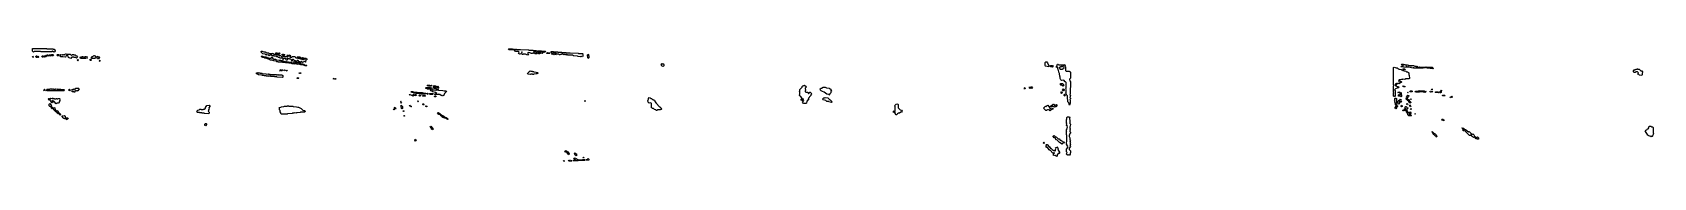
# Model space of a CAD drawing. Header units: millimetres. Extents: x 0 to 8214, y 0 to 575.
import ezdxf

# ---------------------------------------------------------------- set-up
doc = ezdxf.new("R2010")
doc.units = ezdxf.units.MM
doc.layers.add('Y', color=7, linetype='Continuous')

msp = doc.modelspace()

# ---------------------------------------------------------------- linework, layer by layer
at = {"layer": 'Y'}
for points in [[(0, 560.8), (0.6, 574.6), (71.7, 574.6), (72.8, 573.1), (103.3, 573.1), (104.4, 571.7), (110, 571.7), (115.2, 565.2), (114.1, 563.7), (116.3, 560.9), (113.4, 557.2), (111.2, 557.2), (110, 555.7), (108.8, 557.2), (105.4, 557.2), (101, 562.9), (96.5, 557.2), (76.1, 557.2), (75.1, 558.6), (74, 557.2), (43.5, 557.2), (41.2, 560.1), (23.3, 560.1), (22.1, 558.6), (15.3, 558.6), (13.1, 560), (12, 558.6), (8.6, 558.6), (6.3, 555.7), (0, 560.8)], [(5.9, 532.3), (2.9, 528.6), (0, 532.3), (2.9, 536), (5.9, 532.3)], [(31.8, 532.3), (28.9, 528.6), (26.6, 528.6), (24.4, 531.4), (22.1, 528.6), (19.2, 529.4), (16.9, 533.7), (19.8, 537.4), (22.1, 537.4), (24.4, 534.6), (28.9, 536), (31.8, 532.3)], [(52.6, 530.1), (49.6, 530.8), (47.3, 533.7), (50.2, 537.4), (52.6, 537.4), (55.5, 533.7), (52.6, 530.1)], [(70.1, 536.6), (69, 535.2), (70.1, 533.7), (67.2, 530), (64.9, 532.9), (61.5, 530), (58.6, 533.7), (61.5, 537.4), (63.8, 536), (67.2, 540.3), (70.1, 536.6)], [(78.5, 543.1), (81.4, 539.5), (78.5, 535.8), (74.4, 536.5), (72.1, 539.5), (75, 543.1), (78.5, 543.1)], [(85.1, 543.1), (93.1, 543.1), (95.3, 541.7), (97.5, 544.6), (104.4, 544.6), (107.3, 540.9), (104.4, 537.2), (97.6, 537.2), (95.4, 538.6), (93.1, 535.8), (84.6, 536.5), (82.3, 539.5), (85.1, 543.1)], [(123.9, 540.9), (126.8, 544.6), (129.2, 544.6), (130.3, 543.2), (132.5, 544.6), (135.5, 540.9), (132.5, 537.2), (130.3, 538.6), (129.2, 537.2), (126.3, 537.9), (123.9, 540.9)], [(170.4, 533.7), (167.5, 530.1), (153.9, 531.5), (151.6, 534.3), (149.4, 532.9), (143.7, 532.9), (140.8, 536.6), (142, 538), (139.7, 540.9), (142.6, 544.6), (152.8, 543.1), (153.9, 544.6), (156.2, 544.6), (158.4, 541.8), (159.5, 543.2), (161.8, 541.7), (167.4, 547.4), (169.7, 546), (170.8, 547.5), (172, 546), (174.3, 546), (176.5, 543.2), (178.7, 546), (181, 546), (182.1, 544.6), (183.2, 546), (191.2, 546), (197.9, 538.9), (202.3, 544.6), (204.7, 544.6), (205.8, 543.2), (208, 544.6), (209.2, 543.1), (217.1, 541.7), (219.3, 538.8), (223.8, 537.4), (227.8, 530.9), (223.8, 525.8), (218.1, 528.6), (214.7, 528.6), (213.6, 530), (212.6, 528.6), (210.2, 528.6), (209.1, 530.1), (200.2, 530.1), (194.5, 524.3), (183.2, 528.7), (180.3, 532.3), (181.4, 535.2), (176.5, 541.4), (174.3, 538.6), (172, 538.6), (169.3, 535.2), (170.4, 533.7)], [(230.6, 511.4), (226.5, 515.2), (230.6, 518.9), (233.5, 515.2), (230.6, 511.4)], [(267.7, 533.1), (271.2, 533.1), (272.3, 531.7), (274.5, 533.2), (277.4, 529.5), (274.5, 524.3), (272.2, 527.1), (268.9, 522.9), (265.4, 522.9), (264.3, 524.3), (262.1, 522.9), (259.8, 522.9), (258.7, 524.3), (257.6, 522.9), (244, 524.4), (241.1, 528), (244, 531.7), (251.9, 531.7), (253, 533.1), (255.4, 533.1), (257.6, 530.3), (258.7, 531.7), (266.6, 531.7), (267.7, 533.1)], [(298.8, 516.6), (295.9, 512.9), (293, 513.6), (290.7, 516.6), (293.6, 520.3), (295.9, 520.3), (298.8, 516.6)], [(318, 532.3), (319.1, 529.4), (318, 528), (319.1, 526.6), (316.2, 522.9), (302.6, 524.4), (298.6, 529.5), (301.5, 533.1), (306, 533.1), (310.5, 538.9), (316.1, 537.4), (317.3, 538.9), (320.2, 535.2), (318, 532.3)], [(330.2, 522.2), (325.6, 528), (326.8, 530.9), (325.6, 532.3), (328.6, 536), (333.1, 530.3), (337.6, 534.6), (340.5, 530.9), (334.2, 521.5), (330.2, 522.2)], [(341, 508.6), (338, 512.3), (341, 516), (343.9, 512.3), (341, 508.6)], [(1355.3, 507.2), (1351.1, 507.2), (1345.6, 512.9), (1341.5, 512.9), (1335.9, 508.6), (1333.1, 511.5), (1330.3, 511.5), (1323.3, 518.6), (1317.8, 518.6), (1315, 515.7), (1309.4, 520.1), (1303.8, 520.1), (1302.5, 521.5), (1295.5, 521.5), (1294.1, 522.9), (1291.4, 522.9), (1289.4, 520.9), (1292.2, 518), (1290, 515.8), (1285.8, 515.8), (1283.6, 518), (1286.3, 520.9), (1280.2, 524.4), (1274.7, 524.4), (1271.9, 525.8), (1270.5, 524.3), (1266.3, 527.2), (1263.6, 525.8), (1253.8, 525.8), (1251, 528.6), (1246.8, 528.6), (1241.3, 532.9), (1238.5, 532.9), (1237.1, 534.4), (1224.6, 535.8), (1223.2, 537.2), (1216.2, 537.2), (1207.9, 541.5), (1203.8, 541.5), (1198.2, 537.2), (1195.9, 539.5), (1197.3, 540.9), (1195.4, 542.9), (1188.4, 541.5), (1187, 542.9), (1182.8, 542.9), (1180, 545.8), (1167.5, 547.2), (1158.4, 555.1), (1158.4, 559.5), (1160.6, 561.7), (1164.8, 561.7), (1173.2, 557.4), (1178.7, 557.4), (1187.1, 553.1), (1196.8, 551.7), (1201, 548.8), (1206.6, 548.8), (1210.7, 544.6), (1212.6, 546.6), (1211.2, 548), (1213.5, 550.3), (1214.9, 548.8), (1220.5, 548.8), (1226, 544.6), (1233, 544.6), (1235.8, 541.7), (1248.3, 540.3), (1249.7, 538.8), (1253.8, 538.8), (1255.2, 540.3), (1262.2, 534.6), (1264.9, 534.6), (1269.1, 537.4), (1270.5, 536), (1276.1, 536), (1277.5, 534.6), (1290, 534.6), (1292.7, 533.1), (1294.2, 534.6), (1295.5, 533.2), (1297.5, 535.2), (1295.5, 537.2), (1294.2, 535.7), (1290.5, 539.5), (1292.7, 541.7), (1296.9, 538.9), (1299.7, 541.7), (1302.5, 538.9), (1305.3, 540.3), (1308.9, 536.6), (1303.3, 532.3), (1305.3, 530.3), (1313.6, 530.3), (1317.8, 534.6), (1324.7, 533.1), (1327.5, 534.6), (1334, 530.9), (1332.5, 529.5), (1334.5, 527.4), (1341.4, 526), (1343.4, 528), (1342, 529.5), (1345.6, 533.2), (1348.4, 530.3), (1349.7, 531.7), (1354, 531.7), (1359, 528), (1356.7, 525.7), (1355.3, 527.2), (1352.6, 527.2), (1351.2, 525.8), (1347, 528.6), (1345.1, 526.6), (1347, 524.6), (1349.8, 526), (1352.6, 523.1), (1355.3, 523.1), (1356.7, 524.6), (1362.3, 518.9), (1365.1, 521.7), (1366.5, 520.3), (1369.3, 520.3), (1372, 517.5), (1373.4, 518.8), (1376.2, 518.8), (1378.2, 520.9), (1375.4, 523.7), (1377.6, 526), (1380.4, 524.6), (1386, 524.6), (1388.7, 521.7), (1390.1, 523.2), (1392.4, 520.9), (1390.1, 518.6), (1388.7, 520), (1386, 518.7), (1384, 516.6), (1385.4, 515.2), (1385.4, 509.4), (1384, 508), (1385.4, 506.6), (1383.2, 504.3), (1379, 508.6), (1376.2, 505.8), (1372.1, 507.2), (1367.9, 502.9), (1362.8, 505.1), (1365.6, 508), (1363.7, 510), (1361.8, 508), (1363.1, 506.6), (1361, 504.4), (1358.1, 504.4), (1355.3, 507.2)], [(1339.5, 496.6), (1337.3, 494.3), (1335.8, 495.8), (1330.3, 494.3), (1328.9, 495.8), (1321.9, 495.8), (1320.5, 497.2), (1315, 497.2), (1313.6, 498.6), (1299.7, 500.1), (1298.3, 501.5), (1284.4, 501.5), (1283, 502.9), (1276, 502.9), (1274.7, 504.3), (1273.3, 502.9), (1269.1, 502.9), (1267.7, 504.4), (1262.1, 504.4), (1260.7, 505.8), (1253.8, 505.8), (1252.4, 507.2), (1251.1, 505.8), (1246.8, 505.8), (1245.4, 507.2), (1238.5, 507.2), (1234.3, 510.1), (1223.2, 511.5), (1213.5, 515.8), (1206.5, 515.8), (1199.5, 518.7), (1196.7, 521.5), (1191.2, 521.5), (1187, 524.4), (1177.3, 525.8), (1173.1, 528.6), (1167.6, 528.6), (1160.6, 531.5), (1158.4, 533.7), (1160.6, 536), (1166.2, 536), (1174.5, 531.7), (1180.1, 533.1), (1182.9, 530.3), (1188.5, 530.3), (1191.3, 527.4), (1195.4, 527.4), (1198.2, 524.6), (1209.3, 524.6), (1211.3, 526.6), (1211.3, 529.5), (1214.9, 531.7), (1217.1, 529.5), (1215.7, 528), (1217.1, 526.6), (1215.7, 525.2), (1223.2, 520.3), (1231.6, 520.3), (1235.8, 517.4), (1249.7, 516), (1251.1, 514.6), (1256.6, 514.6), (1258, 513.1), (1265, 513.1), (1266.4, 511.7), (1270.5, 511.7), (1274.7, 508.8), (1278.9, 510.3), (1281.7, 507.4), (1285.8, 507.4), (1287.2, 508.9), (1288.6, 507.4), (1295.6, 507.4), (1297, 506), (1310.9, 504.5), (1312.3, 503.1), (1321.9, 501.7), (1323.9, 503.7), (1322.5, 505.2), (1324.7, 507.4), (1333.1, 507.4), (1334.5, 508.9), (1337.3, 506), (1340.1, 506), (1341.5, 504.6), (1349.8, 504.6), (1356.2, 500.9), (1354, 497.1), (1352.5, 498.6), (1349.8, 498.6), (1345.6, 492.9), (1342, 495.1), (1343.4, 496.6), (1338.7, 501.5), (1337.3, 500), (1331.7, 502.9), (1329.8, 500.9), (1331.8, 498.8), (1335.9, 497.4), (1337.3, 498.9), (1339.5, 496.6)], [(1239.9, 547.2), (1238.6, 545.8), (1235.7, 545.8), (1232.1, 550.9), (1234.3, 553.1), (1237.2, 553.1), (1239.9, 550.3), (1245.5, 551.7), (1248.2, 550.3), (1251, 553.2), (1253.2, 550.9), (1249.7, 544.3), (1241.9, 545.1), (1239.9, 547.2)], [(1268.6, 543.7), (1266.3, 541.5), (1264.1, 543.7), (1266.3, 546), (1268.6, 543.7)], [(1270.5, 523.2), (1272.7, 520.9), (1270.5, 518.6), (1268.3, 520.9), (1270.5, 523.2)], [(1276.1, 544.5), (1278.3, 542.3), (1276.1, 540.1), (1271.8, 541.5), (1269.7, 543.7), (1271.9, 546), (1276.1, 544.5)], [(1318.7, 512.3), (1316.4, 510), (1312.8, 512.3), (1315, 514.6), (1318.7, 512.3)], [(1353.1, 495.2), (1355.4, 497.5), (1357.6, 495.2), (1355.4, 492.9), (1353.1, 495.2)], [(1391, 488), (1388.8, 485.8), (1382.5, 486.5), (1373.4, 490.1), (1359.5, 491.5), (1357.3, 493.7), (1359.5, 496), (1369.3, 496), (1370.7, 494.6), (1376.3, 494.6), (1379, 491.7), (1388.8, 490.3), (1391, 488)], [(1375.7, 525.2), (1373.5, 522.9), (1365.6, 526.6), (1367.9, 528.9), (1369.3, 527.4), (1373.5, 527.4), (1375.7, 525.2)], [(2431.3, 568.6), (2413.7, 568.6), (2411.5, 570.9), (2413.7, 573.1), (2431.3, 573.1), (2432.7, 571.7), (2439.4, 571.7), (2441.5, 569.5), (2439.4, 565.8), (2431.3, 568.6)], [(2470.5, 547.2), (2467.8, 545.8), (2462.9, 549.4), (2465.6, 555.1), (2462.3, 558.6), (2447.5, 560.1), (2444, 563.7), (2444, 566.6), (2447.4, 571.7), (2451.6, 571.7), (2452.9, 570.3), (2471.9, 570.3), (2473.2, 568.8), (2513.8, 567.4), (2515.1, 566), (2535.4, 566), (2542.1, 563.1), (2543.4, 564.6), (2551.6, 564.6), (2553.8, 562.3), (2550.2, 558.6), (2548.9, 560), (2543.5, 557.2), (2542.1, 558.6), (2538.9, 555.2), (2543.5, 551.7), (2546.2, 553.1), (2547.6, 551.7), (2551.5, 551.7), (2555.6, 558.9), (2558.3, 557.4), (2560.2, 559.5), (2558.9, 560.9), (2561, 563.1), (2577.3, 563.1), (2583.5, 559.5), (2581.4, 557.2), (2577.3, 558.6), (2574.6, 557.2), (2572.7, 555.2), (2576.7, 550.9), (2574.6, 548.6), (2571.9, 550), (2569.2, 547.2), (2566.4, 547.2), (2564.3, 549.5), (2569.7, 553.8), (2567.8, 557.2), (2563.8, 557.2), (2560.5, 553.7), (2561.9, 552.3), (2555.7, 547.2), (2547.5, 547.2), (2543.5, 550), (2542.1, 548.6), (2539.4, 551.5), (2535.4, 551.5), (2532.7, 548.6), (2528.6, 548.6), (2525.9, 551.5), (2523.2, 550), (2520.4, 552.9), (2512.4, 554.3), (2510.5, 552.3), (2510.5, 546.6), (2513.2, 543.7), (2511.1, 541.5), (2504.2, 542.9), (2498.8, 545.8), (2486.7, 545.8), (2485.4, 544.4), (2482.6, 544.4), (2477.2, 547.2), (2471.8, 545.8), (2470.5, 547.2)], [(2479.9, 557.2), (2478.1, 555.2), (2479.9, 553.2), (2481.8, 555.2), (2479.9, 557.2)], [(2584.1, 548.6), (2579.1, 550.8), (2581.3, 553.1), (2584.1, 553.1), (2586.2, 550.9), (2584.1, 548.6)], [(2584.6, 556.6), (2585.9, 558), (2584.6, 559.5), (2586.7, 561.7), (2597.6, 561.7), (2599.7, 559.5), (2597.6, 555.8), (2592.2, 555.8), (2590.8, 554.3), (2586, 555.1), (2584.6, 556.6)], [(2611.1, 553.1), (2619.2, 553.1), (2621.3, 550.9), (2619.2, 548.6), (2606.3, 549.4), (2604.8, 550.9), (2609.7, 554.6), (2611.1, 553.1)], [(2628.6, 558.8), (2639.5, 558.8), (2641.6, 556.6), (2636.2, 550.9), (2639.5, 547.4), (2642.2, 548.9), (2645.7, 545.2), (2643.5, 542.9), (2642.2, 544.3), (2640.8, 542.9), (2638.1, 545.8), (2631.3, 545.8), (2629.2, 548), (2633.2, 552.3), (2626.5, 556.6), (2628.6, 558.8)], [(2717.8, 541.5), (2712.4, 541.5), (2711.1, 542.9), (2708.4, 542.9), (2707, 541.4), (2704.3, 544.4), (2701.7, 544.4), (2700.3, 542.9), (2698.9, 544.4), (2693.6, 544.4), (2692.2, 542.9), (2689.4, 545.8), (2681.4, 545.8), (2680.1, 544.4), (2677.3, 544.4), (2676, 545.7), (2673.3, 542.9), (2669.2, 542.9), (2666.5, 545.8), (2657, 545.8), (2641.3, 555.1), (2643.5, 557.4), (2661.1, 557.4), (2662.5, 556), (2681.4, 556), (2682.8, 554.6), (2703, 554.6), (2704.4, 553.1), (2723.3, 553.1), (2724.7, 551.7), (2765.2, 550.3), (2766.6, 548.8), (2786.8, 548.8), (2788.9, 546.6), (2788.9, 543.8), (2790.3, 542.3), (2788.9, 540.8), (2788.9, 535.1), (2786.8, 532.9), (2784.1, 534.4), (2781.4, 534.4), (2780.1, 532.9), (2777.4, 534.3), (2776, 532.9), (2765.8, 533.6), (2762.4, 535.8), (2740.8, 537.2), (2736.8, 540.1), (2732.7, 540.1), (2731.3, 541.5), (2720.6, 541.5), (2719.2, 540), (2717.8, 541.5)], [(2652.4, 543.7), (2650.3, 541.4), (2648.1, 543.7), (2650.3, 546), (2652.4, 543.7)], [(2816.5, 524.3), (2814.4, 526.6), (2813.1, 540.8), (2811.7, 542.3), (2813.8, 546), (2817.3, 543.8), (2817.3, 538.1), (2818.7, 536.6), (2818.7, 526.6), (2816.5, 524.3)], [(3191, 484.4), (3187.9, 488), (3187.9, 492.3), (3185.5, 495.2), (3188.6, 498.9), (3191.1, 497.4), (3197.2, 497.4), (3200.4, 493.7), (3199.1, 492.3), (3199.1, 486.6), (3196, 482.9), (3191, 484.4)], [(5130.2, 488), (5131.4, 489.5), (5131.4, 503.8), (5134.5, 507.4), (5139.4, 506), (5142.4, 502.4), (5148.3, 489.5), (5151.9, 485.2), (5148.9, 481.5), (5133.3, 484.4), (5130.2, 488)], [(5239.9, 343.7), (5235.1, 349.5), (5237.5, 352.3), (5237.5, 362.3), (5236.3, 363.7), (5237.5, 366.6), (5236.3, 369.5), (5237.5, 372.3), (5236.3, 373.7), (5237.5, 375.2), (5237.5, 382.3), (5236.3, 385.2), (5237.5, 386.6), (5237.5, 390.8), (5236.3, 392.3), (5237.5, 393.8), (5237.5, 396.6), (5236.3, 398), (5237.5, 399.5), (5237.5, 402.3), (5234.6, 405.8), (5232.2, 404.3), (5225.1, 412.9), (5213.1, 411.5), (5210.1, 415.1), (5207.7, 422.3), (5206.5, 430.8), (5205.3, 432.3), (5203, 448), (5200.6, 453.7), (5199.4, 463.7), (5197, 466.6), (5195.8, 473.7), (5194.6, 475.1), (5195.8, 478), (5192.9, 481.4), (5190.5, 478.6), (5187.4, 482.3), (5192.2, 488), (5191, 490.9), (5194.1, 494.6), (5196.6, 494.6), (5198.9, 491.7), (5201.3, 493.2), (5202.5, 491.7), (5210.9, 491.7), (5212, 490.3), (5214.3, 490.3), (5215.5, 491.7), (5226.3, 491.7), (5227.5, 490.3), (5229.9, 493.2), (5233, 489.5), (5230.6, 485.2), (5234.2, 480.9), (5234.2, 462.3), (5237.1, 458.8), (5252.6, 458.8), (5253.8, 457.4), (5256.1, 457.4), (5259.2, 453.8), (5259.2, 423.7), (5254.4, 418), (5254.4, 416.6), (5256.8, 413.8), (5255.6, 410.9), (5259.2, 406.6), (5258, 343.7), (5256.8, 340.9), (5259.2, 338.1), (5259.2, 335.1), (5258, 333.7), (5258, 328), (5256.8, 325.2), (5259.2, 322.3), (5259.2, 318), (5256.8, 315.1), (5258, 312.3), (5258, 296.6), (5254.4, 292.3), (5256.8, 289.5), (5253.7, 285.7), (5250.6, 289.5), (5253, 292.3), (5250.6, 295.2), (5251.8, 296.6), (5245.9, 303.7), (5244.7, 328), (5243.5, 329.4), (5243.5, 332.3), (5244.6, 333.7), (5237.5, 340.9), (5239.9, 343.7)], [(6972.8, 480.1), (6967.3, 480.1), (6961.9, 484.3), (6956.4, 477.2), (6952.2, 480.1), (6946.7, 478.6), (6944.6, 480.9), (6946, 482.3), (6941.8, 486.6), (6944.6, 489.5), (6942.6, 491.5), (6939.9, 490), (6936.4, 493.7), (6938.6, 496), (6941.3, 493.1), (6946.8, 494.6), (6948.2, 493.1), (6953.7, 493.1), (6955, 491.7), (6966, 491.7), (6967.3, 490.3), (6968.7, 491.7), (6972.9, 488.8), (6997.5, 487.4), (7004.4, 484.6), (7008.5, 484.6), (7009.9, 483.1), (7012.5, 483.1), (7014, 484.6), (7018.1, 480.3), (7027.7, 481.7), (7029.1, 480.3), (7053.8, 480.3), (7055.9, 478), (7053.8, 475.8), (7046.9, 475.8), (7045.5, 474.4), (7026.3, 474.4), (7024.9, 475.8), (7022.2, 475.8), (7020.9, 474.4), (7018, 474.4), (7016.7, 475.7), (7015.4, 474.4), (7000.2, 474.4), (6998.8, 475.8), (6996.2, 475.8), (6994.8, 474.3), (6987.9, 475.8), (6986.5, 477.2), (6979.7, 477.2), (6972.8, 480.1)], [(1139.7, 444.4), (1134.8, 445.1), (1134.8, 451), (1142.6, 451.7), (1144, 450.3), (1152.3, 450.3), (1153.7, 448.8), (1162, 448.8), (1163.4, 447.4), (1182.9, 446), (1184.3, 444.6), (1194, 446), (1195.4, 444.6), (1203.8, 444.6), (1205.2, 443.1), (1213.5, 443.1), (1214.9, 441.7), (1221.8, 441.7), (1223.2, 443.2), (1224.6, 441.7), (1234.4, 441.7), (1235.8, 440.3), (1241.3, 440.3), (1244.1, 441.7), (1245.5, 440.3), (1263.6, 440.3), (1268.5, 436.6), (1268.5, 429.4), (1266.4, 427.2), (1239.9, 428.6), (1238.5, 430.1), (1228.7, 430.1), (1227.3, 431.5), (1207.9, 432.9), (1206.5, 434.4), (1198.2, 434.4), (1196.8, 432.9), (1195.3, 434.4), (1185.6, 434.4), (1184.2, 435.8), (1175.9, 435.8), (1174.5, 437.2), (1164.7, 437.2), (1163.4, 438.6), (1145.3, 440.1), (1139.7, 444.4)], [(1260.2, 463.7), (1256.6, 460), (1253, 463.8), (1258, 467.5), (1260.2, 463.7)], [(1266.4, 466), (1268.6, 463.7), (1266.4, 461.5), (1261.3, 463.7), (1263.5, 466), (1266.4, 466)], [(1277.5, 461.5), (1275.2, 463.7), (1277.5, 466), (1279.7, 463.7), (1277.5, 461.5)], [(1288.6, 464.6), (1290.8, 462.3), (1288.6, 460), (1286.4, 462.3), (1288.6, 464.6)], [(1350.6, 423.8), (1348.4, 421.5), (1340.7, 422.2), (1339.2, 423.8), (1344.2, 427.4), (1350.6, 423.8)], [(1356.7, 448.6), (1353.2, 447.9), (1351.7, 449.5), (1353.9, 451.7), (1356.7, 450.3), (1358.1, 451.7), (1360.4, 449.5), (1358.1, 447.2), (1356.7, 448.6)], [(1526.4, 418.6), (1524.2, 420.9), (1526.4, 423.2), (1528.7, 420.9), (1526.4, 418.6)], [(1534.8, 417.2), (1532.6, 419.5), (1534.8, 421.7), (1537, 419.5), (1534.8, 417.2)], [(2539.5, 457.4), (2540.8, 456), (2551.6, 454.5), (2553, 453.1), (2558.4, 453.1), (2561.9, 449.4), (2555.7, 445.8), (2540.8, 444.4), (2539.5, 442.9), (2535.3, 442.9), (2534, 444.4), (2524.6, 444.4), (2523.2, 442.9), (2510.3, 443.6), (2508.9, 446.6), (2515.7, 453.8), (2517, 458.1), (2521.8, 461.7), (2525.9, 458.8), (2532.7, 458.8), (2534.1, 457.4), (2539.5, 457.4)], [(5159.5, 488.8), (5168, 487.4), (5171, 483.7), (5167.9, 480.1), (5160.1, 480.8), (5156.4, 485.2), (5159.5, 488.8)], [(5223.9, 471.8), (5226.8, 475.2), (5225.6, 478), (5228, 480.9), (5225.1, 484.4), (5221.6, 484.4), (5218, 481.5), (5208.5, 481.5), (5207.3, 480.1), (5204.9, 480.1), (5202, 476.6), (5207.3, 470.3), (5217.9, 470.3), (5222.7, 473.2), (5223.9, 471.8)], [(6946.8, 463.1), (6949.6, 460.3), (6957.8, 458.8), (6961.9, 456), (6966, 456), (6971.5, 453.1), (6973.6, 450.9), (6973.6, 440.9), (6975, 439.5), (6976.4, 422.3), (6974.2, 420.1), (6967.3, 420.1), (6966, 421.5), (6964.6, 420.1), (6956.4, 420.1), (6953.7, 417.2), (6942.7, 418.6), (6941.3, 417.2), (6935.8, 417.2), (6929, 414.4), (6924.9, 414.4), (6921.6, 410.9), (6923.5, 408.9), (6926.2, 410.3), (6928.9, 408.9), (6930.3, 410.3), (6936.6, 405.2), (6936.6, 403.7), (6934.5, 401.5), (6931.7, 401.5), (6930.3, 402.9), (6924.9, 395.7), (6923.4, 397.2), (6918, 397.2), (6916.6, 395.7), (6915.2, 397.2), (6911.2, 397.2), (6905.1, 393.7), (6906.5, 392.3), (6902.4, 388), (6904.3, 386), (6908.4, 386), (6915.3, 378.9), (6919.4, 381.7), (6924.3, 378), (6920.8, 374.4), (6917.9, 374.4), (6916.6, 375.7), (6913.9, 372.9), (6905.7, 368.7), (6901, 363.7), (6903.7, 360.9), (6903.7, 349.5), (6905.1, 348.1), (6905.1, 345.1), (6903.7, 343.7), (6905.1, 342.3), (6905.1, 338), (6903.7, 336.6), (6905.1, 335.2), (6905.1, 332.3), (6902.9, 330), (6901.5, 331.5), (6898.1, 330.8), (6896.6, 332.3), (6896.6, 346.6), (6898, 349.4), (6896.6, 350.8), (6896.6, 362.3), (6898, 363.7), (6896.6, 365.1), (6896.6, 385.2), (6898, 388), (6896.6, 389.4), (6896.6, 478.1), (6898.8, 480.3), (6909.8, 476), (6913.9, 476), (6918, 473.1), (6920.8, 473.1), (6923.5, 470.3), (6934.5, 467.4), (6935.9, 466), (6940, 466), (6944.1, 463.1), (6946.8, 463.1)], [(6939.4, 482.3), (6937.2, 480), (6935, 482.3), (6937.2, 484.6), (6939.4, 482.3)], [(6953.7, 465.8), (6945.4, 467.2), (6943.2, 469.5), (6945.4, 471.7), (6953.7, 471.7), (6955.8, 468), (6953.7, 465.8)], [(7060.6, 481.7), (7067.5, 478.8), (7092.1, 478.8), (7097, 475.2), (7097, 473.7), (7094.9, 471.5), (7067.4, 474.4), (7066, 475.8), (7061.9, 475.8), (7058.4, 479.5), (7060.6, 481.7)], [(8142.7, 438.6), (8138.9, 442.9), (8137, 442.9), (8134.6, 446.6), (8136.5, 450.9), (8132.3, 455.8), (8124.8, 455.8), (8121, 452.9), (8119, 452.9), (8118.1, 454.3), (8117.2, 452.9), (8114.3, 452.9), (8111.8, 456.6), (8111.8, 460.9), (8110.9, 462.3), (8113.3, 466), (8117.1, 464.6), (8120.9, 467.4), (8123.7, 467.4), (8125.6, 470.3), (8130.4, 470.3), (8131.3, 471.7), (8133.3, 471.7), (8134.3, 470.3), (8140, 470.3), (8149.5, 461.7), (8154.2, 460.3), (8157.6, 455.2), (8155.7, 448), (8155.7, 440.9), (8153.3, 437.2), (8142.7, 438.6)], [(58.6, 363.7), (61.5, 367.5), (64.5, 363.7), (61.5, 360), (58.6, 363.7)], [(98.7, 361.5), (97.6, 360.1), (75, 360.1), (72.1, 363.7), (75, 367.4), (88.5, 367.4), (89.7, 368.8), (96.5, 368.8), (99.8, 366), (102, 368.8), (104.4, 368.8), (108.8, 366), (109.9, 367.4), (116.7, 367.4), (117.8, 368.8), (124.6, 367.4), (125.8, 368.9), (126.9, 367.4), (142.7, 367.4), (143.8, 366), (159.6, 366), (162.5, 362.3), (159.6, 358.6), (130.2, 358.6), (129.1, 360), (128, 358.6), (125.7, 360.1), (121.3, 360.1), (120.2, 358.6), (117.8, 358.6), (116.7, 360.1), (113.4, 360.1), (112.3, 358.6), (108.9, 361.5), (107.8, 360.1), (100.9, 360.1), (98.7, 361.5)], [(183.6, 363.7), (187.7, 367.5), (190.7, 363.7), (187.7, 360), (183.6, 363.7)], [(236.9, 369.5), (229.5, 360.1), (227.2, 360.1), (224.9, 357.1), (223.7, 358.6), (220.5, 358.6), (219.3, 357.2), (217, 358.6), (211.4, 351.4), (209.1, 354.4), (202.3, 354.4), (199.4, 358), (201.7, 360.9), (199.4, 363.7), (202.4, 367.5), (205.8, 363.2), (208, 366), (209.1, 364.6), (213.6, 370.3), (215.9, 367.5), (220.4, 373.1), (234, 373.1), (236.9, 369.5)], [(1910.1, 339.4), (1912.3, 341.7), (1916, 339.5), (1913.8, 337.2), (1910.1, 339.4)], [(1944.2, 345.8), (1942.8, 347.2), (1933.1, 347.2), (1927.6, 351.5), (1920.6, 351.5), (1918.5, 353.7), (1920.6, 356), (1927.7, 356), (1930.4, 353.1), (1936, 353.1), (1937.4, 351.7), (1948.5, 351.7), (1949.9, 350.3), (1974.8, 350.3), (1980.3, 347.4), (1981.7, 348.9), (1983.1, 347.4), (1991.5, 347.4), (1993.6, 345.2), (1991.5, 342.9), (1972, 342.9), (1967.8, 345.8), (1963.7, 342.9), (1958.1, 345.8), (1949.8, 345.8), (1948.4, 347.2), (1947.1, 345.8), (1944.2, 345.8)], [(1930.4, 340.3), (1933.2, 340.3), (1935.4, 338), (1929, 332.9), (1921.2, 336.6), (1923.5, 338.9), (1924.9, 337.4), (1927.6, 337.4), (1930.4, 340.3)], [(1946.5, 336.6), (1944.3, 334.3), (1939.3, 335.1), (1937.9, 338), (1940.1, 340.3), (1942.9, 340.3), (1946.5, 336.6)], [(1965.1, 337.4), (1967.3, 335.2), (1965.1, 332.9), (1962.3, 334.3), (1960.9, 332.9), (1957.3, 335.1), (1959.5, 337.4), (1962.3, 336), (1965.1, 337.4)], [(1976.7, 333.7), (1978.9, 336), (1990.1, 336), (1992.3, 333.7), (1990.1, 331.5), (1978.2, 332.2), (1976.7, 333.7)], [(2028.8, 354.4), (2026.1, 357.2), (2023.3, 357.2), (2019.1, 360.1), (2016.9, 362.3), (2019.7, 365.2), (2017.7, 367.2), (2008.1, 368.6), (2006.7, 367.2), (2005.3, 368.6), (2001.1, 368.6), (1996.9, 371.5), (1994.2, 371.5), (1992, 373.7), (1994.2, 376), (2015, 376), (2017.8, 373.2), (2019.1, 374.6), (2022, 374.6), (2024.1, 372.4), (2025.5, 369.4), (2022.8, 366.6), (2024.8, 364.6), (2033.1, 364.6), (2035.8, 363.1), (2037.2, 364.6), (2038.6, 363.1), (2041.3, 363.1), (2042.7, 364.6), (2047, 364.6), (2048.3, 363.1), (2051, 363.1), (2053, 365.2), (2051, 367.2), (2048.3, 367.2), (2044.1, 371.5), (2034.4, 371.5), (2032.2, 375.2), (2035.8, 378.9), (2038.6, 376), (2039.9, 377.4), (2044.1, 376), (2046.9, 377.4), (2048.3, 376), (2051.6, 379.5), (2050.2, 380.9), (2052.5, 383.2), (2058.8, 375.2), (2054.7, 370.9), (2056, 368), (2054.7, 366.6), (2058, 363.1), (2078.8, 361.7), (2085.8, 358.8), (2095.5, 358.8), (2097.7, 356.6), (2087.9, 345.1), (2086.5, 340.8), (2080.2, 334.3), (2078.8, 335.8), (2076.1, 334.3), (2071.1, 335.1), (2063.5, 340.1), (2060.7, 340.1), (2058, 342.9), (2055.3, 340.1), (2051, 340.1), (2047.5, 343.7), (2048.8, 345.2), (2042.7, 350.1), (2028.8, 354.4)], [(2001.1, 347.5), (2004.7, 343.7), (2002.5, 341.5), (1998.9, 345.2), (2001.1, 347.5)], [(2000.3, 386.6), (2002.5, 388.8), (2005.3, 388.8), (2008.1, 386), (2009.4, 387.4), (2012.3, 387.4), (2015, 386), (2022, 388.9), (2024.1, 386.6), (2022, 382.9), (2016.4, 382.9), (2015, 384.3), (2012.3, 382.9), (2009.4, 382.9), (2008.1, 384.3), (2006.7, 382.9), (2002.5, 384.4), (2000.3, 386.6)], [(2020.6, 340.1), (2014.3, 340.8), (2011.4, 343.7), (2013.6, 346), (2028.9, 346), (2031.1, 343.7), (2028.9, 341.5), (2022, 341.5), (2020.6, 340.1)], [(2038.1, 383.8), (2035.8, 381.5), (2032.2, 383.7), (2034.4, 386), (2038.1, 383.8)], [(2036.4, 330.9), (2038.5, 333.1), (2042.8, 333.1), (2045, 330.9), (2042.8, 328.6), (2037.8, 329.4), (2036.4, 330.9)], [(2045, 382.3), (2041.4, 378.6), (2037.8, 382.3), (2039.9, 384.6), (2042.8, 384.6), (2045, 382.3)], [(2039.2, 340.8), (2037.8, 342.3), (2039.9, 344.6), (2045.6, 344.6), (2047.7, 342.3), (2045.6, 340.1), (2039.2, 340.8)], [(3902.3, 302.3), (3909, 310.9), (3905, 315.1), (3905, 318), (3903.1, 320), (3896.4, 310), (3894.3, 312.3), (3894.3, 316.6), (3898.3, 320.9), (3898.3, 323.7), (3891, 332.9), (3888.3, 332.9), (3886.2, 335.1), (3888.9, 343.7), (3887.6, 345.1), (3887.6, 353.7), (3886.2, 355.1), (3886.2, 358.1), (3887.6, 359.5), (3887.6, 366.6), (3899.6, 378.1), (3899.6, 380.9), (3903, 384.6), (3905.7, 384.6), (3911.1, 388.9), (3921.3, 379.5), (3915.9, 372.3), (3917.2, 360.8), (3915.9, 359.4), (3915.9, 355.2), (3919.2, 351.7), (3925.9, 353.1), (3928.6, 351.7), (3932.6, 344.6), (3939.2, 353.1), (3940.6, 353.1), (3948.1, 343.7), (3944, 339.4), (3944, 335.1), (3930.7, 320.9), (3933.3, 318), (3923.9, 306.5), (3921.2, 296.5), (3919.2, 294.4), (3906.4, 295.1), (3902.3, 302.3)], [(4025, 342.9), (4011.6, 352.9), (4002.2, 355.8), (3996.8, 360.1), (3994.1, 360.1), (3992.1, 362.3), (3990.7, 369.5), (3995.5, 373.1), (3998.2, 373.1), (4006.2, 377.4), (4017, 377.4), (4022.4, 374.6), (4037.1, 373.1), (4039.8, 370.3), (4042.5, 370.3), (4044.5, 368.1), (4044.5, 362.3), (4046.4, 360.3), (4047.8, 361.7), (4049.9, 359.5), (4045.9, 355.1), (4044.5, 349.4), (4039.2, 342.3), (4039.2, 339.4), (4037.1, 337.2), (4034.3, 340.1), (4025, 342.9)], [(5030.4, 372.3), (5027.3, 368.6), (5024.1, 372.3), (5027.3, 376), (5030.4, 372.3)], [(5056.6, 375.2), (5053.5, 371.4), (5050.4, 375.2), (5053.5, 378.9), (5056.6, 375.2)], [(5063, 371.5), (5060, 372.2), (5057.5, 375.2), (5060.6, 378.8), (5063.1, 378.8), (5066.1, 375.2), (5063, 371.5)], [(5219.2, 396), (5224.7, 390.9), (5223.5, 389.5), (5225.8, 386.6), (5222.7, 382.9), (5213.2, 388.6), (5209.6, 388.6), (5206.5, 392.3), (5209.6, 396), (5219.2, 396)], [(5218.7, 350.9), (5214.4, 345.7), (5210.1, 349.4), (5214.3, 354.6), (5215.6, 354.6), (5218.7, 350.9)], [(5218.4, 362.3), (5223.9, 370.3), (5227, 366.6), (5227, 363.7), (5224, 360.1), (5220.9, 359.3), (5218.4, 362.3)], [(5228, 336.6), (5225.6, 339.5), (5228.7, 343.2), (5231.8, 339.5), (5230.6, 338), (5233, 335.2), (5229.9, 331.4), (5226.8, 335.2), (5228, 336.6)], [(6912, 390.9), (6909.8, 388.6), (6907.6, 390.9), (6909.8, 393.2), (6912, 390.9)], [(6919.4, 348.6), (6917.2, 350.9), (6919.4, 353.2), (6921.6, 350.9), (6919.4, 348.6)], [(6929.5, 348), (6933.1, 351.7), (6935.2, 349.5), (6933.9, 342.3), (6936.6, 339.5), (6936.6, 330.8), (6934.4, 328.6), (6928.9, 332.9), (6923.4, 331.5), (6919.9, 336.6), (6922.1, 340.3), (6923.5, 338.9), (6926.2, 340.3), (6928.9, 338.9), (6932.3, 342.3), (6929.5, 348)], [(6928.4, 350.9), (6926.2, 348.6), (6924.1, 349.4), (6922.7, 352.3), (6924.8, 354.6), (6928.4, 350.9)], [(6945.4, 380), (6943.2, 382.3), (6945.4, 384.6), (6947.6, 382.3), (6945.4, 380)], [(6950.1, 380.9), (6952.3, 383.2), (6954.5, 380.9), (6952.3, 378.6), (6950.1, 380.9)], [(6961.8, 330.3), (6965.4, 328), (6963.2, 325.8), (6959.6, 328), (6961.8, 330.3)], [(6969.5, 326.6), (6967.3, 324.3), (6965.1, 326.6), (6967.3, 328.9), (6969.5, 326.6)], [(6972.9, 336), (6975, 333.7), (6972.9, 331.5), (6966.6, 332.2), (6965.2, 335.2), (6967.3, 337.4), (6972.9, 336)], [(6968.7, 353.2), (6970.9, 350.9), (6968.7, 348.6), (6966.5, 350.9), (6968.7, 353.2)], [(6978.9, 356.6), (6981, 358.8), (6989.3, 358.8), (6991.5, 356.6), (6989.3, 354.4), (6981, 354.4), (6978.9, 356.6)], [(7026.3, 361.7), (7029.1, 358.8), (7051, 358.8), (7053.8, 356), (7059.2, 357.4), (7061.4, 355.2), (7056.5, 351.5), (7053.7, 354.3), (7052.4, 352.9), (7048.2, 352.9), (7046.8, 354.4), (7027.7, 354.4), (7026.3, 352.9), (7009.8, 352.9), (7008.5, 354.3), (7007.1, 352.9), (7004.9, 355.2), (7007.1, 357.5), (7008.5, 356), (7009.8, 357.4), (7020.8, 357.4), (7026.3, 361.7)], [(7080.3, 355.1), (7082.5, 357.4), (7086.1, 355.2), (7083.9, 352.9), (7080.3, 355.1)], [(7090.7, 368.9), (7092.9, 366.6), (7090.7, 364.3), (7088.5, 366.6), (7090.7, 368.9)], [(7092.1, 352.9), (7088.5, 355.1), (7090.7, 357.4), (7094.3, 355.2), (7092.1, 352.9)], [(7114, 354.6), (7123.7, 354.6), (7125.8, 350.9), (7123.7, 348.6), (7114, 350.1), (7112.7, 351.5), (7109.9, 350), (7107.7, 352.3), (7109.9, 354.6), (7112.7, 353.1), (7114, 354.6)], [(7136.8, 355.2), (7136.8, 350.8), (7134.6, 348.6), (7131.1, 349.4), (7129.7, 352.3), (7134.6, 357.5), (7136.8, 355.2)], [(7140.9, 360.9), (7138.7, 358.6), (7135.1, 360.9), (7137.3, 363.2), (7140.9, 360.9)], [(7145.5, 337.4), (7153.8, 337.4), (7156, 335.2), (7153.8, 332.9), (7144.8, 333.6), (7143.4, 335.2), (7145.5, 337.4)], [(7187.5, 326.6), (7185.3, 324.3), (7183.1, 326.6), (7185.3, 328.9), (7187.5, 326.6)], [(7188.6, 328), (7192.2, 331.7), (7194.4, 329.5), (7190.8, 325.7), (7188.6, 328)], [(82.9, 320.3), (85.2, 320.3), (88.6, 316), (93, 321.7), (99.8, 320.3), (100.9, 321.7), (104.4, 321.7), (105.5, 320.3), (110, 320.3), (111.2, 318.8), (120.1, 318.8), (121.2, 320.3), (124.7, 320.3), (125.8, 318.8), (128, 318.8), (129.1, 320.3), (130.3, 318.9), (131.3, 320.3), (137.1, 320.3), (140, 316.6), (138.8, 315.1), (140, 312.3), (137.7, 309.4), (137.7, 305.1), (134.3, 300.8), (134.3, 298), (131.4, 294.3), (129.1, 297.2), (125.8, 297.2), (120.1, 292.9), (111, 305.8), (106.6, 307.2), (102.1, 311.4), (99.4, 308), (103.9, 302.3), (101, 298.6), (98.7, 300), (97.6, 298.6), (93.5, 303.7), (94.7, 308), (89.7, 314.3), (86.4, 311.5), (84, 311.5), (80, 316.6), (82.9, 320.3)], [(84.5, 288), (84.5, 290.9), (87.4, 294.6), (94.9, 286.6), (94.9, 283.8), (96, 282.3), (93.1, 277.1), (88.6, 281.4), (87.4, 280), (84.5, 283.7), (85.6, 286.6), (84.5, 288)], [(99.8, 268.6), (95.8, 273.7), (98.7, 277.5), (102.8, 272.3), (99.8, 268.6)], [(115.2, 270.9), (112.9, 268), (120.8, 256.6), (117.9, 252.9), (112.2, 260), (111.1, 258.6), (107, 263.7), (109.3, 268), (108.2, 269.5), (112.2, 274.6), (115.2, 270.9)], [(128, 244.4), (120.6, 255.2), (124.6, 258.9), (130.9, 252.4), (130.9, 250.9), (135.9, 244.6), (137, 246), (139.3, 244.5), (143.3, 239.5), (140.4, 235.7), (133.7, 242.9), (132.5, 241.4), (130.2, 244.4), (128, 244.4)], [(871.7, 244.4), (870.5, 245.8), (859, 245.8), (857.8, 247.2), (847.6, 247.2), (846.4, 248.6), (836.2, 248.6), (832.9, 252.3), (835.5, 255.2), (834.2, 258), (837.5, 261.7), (845.1, 263.1), (848.9, 266), (852.8, 266), (854.1, 264.6), (865.4, 264.6), (866.7, 266), (870.5, 266), (877.4, 270.9), (877.4, 273.8), (884.4, 284.5), (894.7, 286), (899.2, 280.9), (899.2, 279.4), (894.1, 272.3), (895.4, 266.6), (891.6, 262.3), (892.8, 258), (890.3, 255.2), (895.4, 250.9), (895.4, 245.1), (893.4, 242.9), (871.7, 244.4)], [(1320.6, 280.3), (1337.3, 278.8), (1344.2, 276), (1348.4, 276), (1362.4, 268.8), (1369.3, 261.7), (1374.9, 258.8), (1379, 258.8), (1382.6, 255.2), (1380.4, 251.5), (1377.7, 251.5), (1376.3, 250.1), (1358.2, 250.1), (1356.8, 248.6), (1338.7, 247.2), (1337.3, 245.8), (1326.2, 247.2), (1324.8, 245.8), (1317.8, 245.8), (1316.5, 244.4), (1292.8, 242.9), (1291.4, 241.5), (1271.9, 241.5), (1270.5, 240.1), (1261.4, 240.8), (1258.6, 243.7), (1258.6, 248), (1254.4, 252.3), (1254.4, 259.4), (1251.6, 262.3), (1251.6, 269.4), (1250.2, 272.3), (1252.4, 274.5), (1257.9, 276), (1262.1, 278.8), (1271.9, 280.3), (1273.3, 278.9), (1277.4, 281.7), (1291.3, 281.7), (1292.7, 283.1), (1298.4, 283.1), (1299.8, 281.7), (1319.2, 281.7), (1320.6, 280.3)], [(1831.9, 262.9), (1829.7, 265.2), (1831.9, 267.5), (1834.1, 265.2), (1831.9, 262.9)], [(1838.9, 265.7), (1835.3, 269.4), (1835.3, 273.8), (1837.5, 276), (1841, 269.5), (1838.9, 265.7)], [(1868.8, 305.2), (1866.6, 302.9), (1864.4, 305.2), (1866.6, 307.5), (1868.8, 305.2)], [(1870.2, 298), (1868, 295.7), (1865.8, 298), (1868, 300.3), (1870.2, 298)], [(1865.8, 283.7), (1868, 286), (1874.3, 279.5), (1874.3, 270.9), (1875.7, 269.5), (1873.5, 267.2), (1870, 269.4), (1868.6, 280.8), (1865.8, 283.7)], [(1880.5, 254.3), (1878.2, 256.6), (1880.5, 258.9), (1882.7, 256.6), (1880.5, 254.3)], [(1913.8, 281.5), (1910.1, 283.7), (1912.3, 286), (1916, 283.8), (1913.8, 281.5)], [(1917.9, 281.7), (1920.1, 279.5), (1917.9, 277.2), (1915.7, 279.5), (1917.9, 281.7)], [(1956.2, 305.2), (1954, 302.9), (1950.4, 306.6), (1952.6, 308.9), (1956.2, 305.2)], [(1981.7, 287.2), (1976.7, 290.9), (1978.9, 293.1), (1981.8, 293.1), (1983.9, 290.9), (1981.7, 287.2)], [(1992, 280.9), (1994.2, 283.2), (1999.2, 279.5), (1997, 277.2), (1992, 280.9)], [(2106, 215.2), (2103.8, 212.9), (2092.7, 220.1), (2088.5, 220.1), (2085.7, 222.9), (2084.4, 221.5), (2081.5, 224.4), (2078.8, 224.4), (2074.6, 230.1), (2071.8, 230.1), (2069.7, 232.3), (2069.7, 233.7), (2064.9, 238.6), (2059.3, 238.6), (2053, 246.6), (2056.6, 248.9), (2076.1, 234.6), (2078.8, 234.6), (2092.7, 223.1), (2095.5, 223.1), (2101.1, 220.2), (2106, 215.2)], [(2796.8, 308), (2799, 310.3), (2802.5, 306.6), (2800.3, 304.3), (2796.8, 308)], [(3161.2, 259.3), (3156.9, 262.9), (3152, 264.4), (3145.9, 270.1), (3142.2, 270.1), (3135.4, 276.6), (3136.7, 279.5), (3136.7, 295.1), (3133.7, 298.6), (3123.9, 297.2), (3119.6, 302.3), (3118.4, 309.5), (3119.6, 310.9), (3119.6, 313.8), (3122, 316.6), (3122, 320.9), (3125.2, 324.6), (3130.1, 323.1), (3133.8, 320.3), (3136.2, 320.3), (3142.3, 314.6), (3146, 314.6), (3148.4, 311.7), (3150.9, 311.7), (3154, 308), (3152.8, 305.2), (3159.4, 297.4), (3160.6, 297.4), (3177.7, 278.8), (3178.9, 278.8), (3188.2, 268), (3185, 264.4), (3182.6, 264.4), (3181.4, 262.9), (3166.7, 262.9), (3164.3, 260.1), (3161.2, 259.3)], [(4034.3, 304.4), (4030.3, 304.4), (4029, 305.8), (4025, 305.8), (4019.6, 310.1), (4006.2, 312.9), (4002.8, 316.6), (4010.2, 323.1), (4012.9, 323.1), (4016.9, 326), (4030.4, 324.5), (4039.8, 313.1), (4041.1, 313.1), (4051.3, 303.8), (4049.2, 300.1), (4035.7, 302.9), (4034.3, 304.4)], [(4361.6, 253.7), (4364.6, 257.5), (4367.6, 252.3), (4364.5, 248.6), (4361.6, 253.7)], [(4375.4, 237.9), (4370.8, 243.7), (4370.8, 249.4), (4368.5, 252.3), (4370.8, 256.6), (4370.8, 279.4), (4368.5, 282.3), (4376, 291.7), (4384.2, 293.1), (4387.1, 289.5), (4387.1, 275.1), (4386, 272.3), (4392.2, 266), (4394.5, 266), (4396.8, 263.1), (4402.6, 260.2), (4406.7, 255.2), (4402.6, 250.1), (4399.1, 250.1), (4392.2, 245.8), (4387.6, 245.8), (4383, 242.9), (4378.4, 237.2), (4375.4, 237.9)], [(5140.4, 284.6), (5142.8, 284.6), (5144.1, 286), (5148.8, 280.3), (5150, 281.8), (5153.1, 278), (5151.9, 275.2), (5157.2, 268.9), (5160.8, 271.7), (5163.9, 268), (5159.1, 262.3), (5160.3, 260.9), (5157.2, 257.2), (5152.4, 262.9), (5150, 261.5), (5147.6, 264.3), (5146.5, 262.9), (5144.1, 264.3), (5142.9, 262.9), (5140.5, 262.9), (5137, 258.6), (5134.5, 258.6), (5121.9, 270.9), (5133.3, 281.7), (5136.9, 280.3), (5140.4, 284.6)], [(5181.1, 278.6), (5178.6, 275.7), (5176.2, 278.6), (5172.6, 277.2), (5169.1, 281.5), (5164.3, 277.2), (5163.1, 278.6), (5160.8, 275.7), (5156.4, 279.4), (5159.5, 283.1), (5169, 288.8), (5171.4, 291.7), (5172.7, 291.7), (5179.8, 283.2), (5184.6, 288.9), (5185.8, 287.5), (5188.2, 290.3), (5191.3, 286.6), (5184.6, 278.6), (5181.1, 278.6)], [(5166, 268), (5169.1, 271.8), (5172.2, 268), (5169.1, 264.3), (5166, 268)], [(6904.8, 305.2), (6900.7, 310.9), (6902.1, 312.3), (6902.1, 319.5), (6904.2, 321.7), (6908.4, 321.7), (6910.5, 319.5), (6910.5, 313.7), (6909.2, 312.3), (6911.9, 308), (6910.5, 306.6), (6910.5, 300.8), (6905.6, 295.7), (6902.1, 300.9), (6904.8, 305.2)], [(6904.9, 293.8), (6907, 296), (6910.5, 292.4), (6911.9, 286.6), (6916, 282.3), (6916, 279.4), (6911.9, 275.1), (6911.9, 272.3), (6908.4, 268.6), (6904.9, 272.3), (6904.9, 275.2), (6909, 280.9), (6907.6, 288), (6904.9, 290.8), (6904.9, 293.8)], [(6928.4, 296.6), (6922.1, 291.5), (6917.2, 298), (6917.2, 306.6), (6922.1, 311.7), (6926.2, 310.3), (6931.7, 317.5), (6935.3, 313.8), (6932.5, 309.5), (6936.6, 303.7), (6934.4, 301.5), (6933, 302.9), (6930.3, 302.9), (6926.2, 307.2), (6924.3, 305.1), (6924.3, 302.3), (6928.4, 296.6)], [(6939.3, 283.8), (6939.3, 279.4), (6937.2, 277.2), (6935, 279.4), (6935, 283.8), (6937.2, 286), (6939.3, 283.8)], [(6976.9, 236), (6981.1, 240.3), (6987.4, 233.7), (6985.2, 231.5), (6973.5, 232.2), (6967.9, 238), (6966.6, 245.1), (6961.1, 250.8), (6961.1, 253.7), (6953.6, 261.5), (6949.5, 257.2), (6946.8, 258.6), (6944, 257.2), (6941.8, 259.5), (6944, 261.7), (6948.1, 260.3), (6950.1, 262.3), (6948.7, 265.2), (6950.9, 267.4), (6956.4, 263.2), (6958.3, 265.2), (6958.3, 268), (6952.8, 273.7), (6957.7, 278.9), (6959.1, 277.5), (6960.5, 278.9), (6962.6, 276.6), (6962.6, 273.8), (6964.6, 271.7), (6968.7, 273.1), (6970.9, 270.9), (6967.4, 267.2), (6963.3, 265.8), (6961.3, 262.3), (6965.4, 258.1), (6966.7, 253.8), (6973.6, 246.6), (6973.6, 243.8), (6976.4, 240.9), (6975, 238), (6976.9, 236)], [(6972, 303.7), (6973.4, 306.6), (6968, 310.8), (6965.9, 314.4), (6961.8, 314.4), (6959.7, 316.6), (6959.7, 320.9), (6961.9, 323.2), (6967.4, 317.4), (6971.5, 316), (6975, 309.5), (6983.2, 302.4), (6983.2, 299.4), (6981.1, 297.2), (6972, 303.7)], [(6962.4, 292.3), (6964.6, 294.6), (6968.2, 290.9), (6966, 288.6), (6963.8, 289.4), (6962.4, 292.3)], [(6976.1, 285.2), (6978.3, 287.5), (6983.2, 282.3), (6981.1, 278.6), (6976.1, 285.2)], [(6977.5, 245.1), (6978.9, 248), (6977.5, 249.5), (6979.7, 251.8), (6983.2, 246.6), (6983.2, 243.7), (6981.1, 241.5), (6977.5, 245.1)], [(6983.8, 314.3), (6981.6, 316.6), (6983.8, 318.9), (6986, 316.6), (6983.8, 314.3)], [(6987.4, 266.6), (6985.2, 264.3), (6981.6, 266.6), (6983.8, 268.9), (6987.4, 266.6)], [(156.1, 221.5), (149.9, 229.5), (152.8, 233.2), (155.1, 230.3), (157.3, 231.7), (158.4, 230.3), (163, 234.6), (165.9, 230.9), (165.9, 226.6), (167, 225.2), (167, 219.4), (164.1, 215.7), (161.8, 218.6), (159.5, 218.6), (156.1, 221.5)], [(178.8, 221.7), (181.7, 218), (178.8, 214.4), (176.5, 214.4), (174.2, 211.4), (171.3, 215.2), (176.4, 221.7), (178.8, 221.7)], [(873.6, 182.2), (872.3, 185.2), (873.6, 186.6), (873.6, 189.5), (876.8, 193.1), (880.7, 193.1), (884, 189.5), (876.9, 181.5), (873.6, 182.2)], [(1884.6, 230), (1882.4, 232.3), (1884.6, 234.6), (1886.8, 232.3), (1884.6, 230)], [(2022.5, 168), (2015.6, 175.2), (2017.8, 178.9), (2031.1, 163.7), (2028.9, 161.5), (2022.5, 165.1), (2022.5, 168)], [(5238.7, 92.3), (5238.7, 98.1), (5241.1, 100.9), (5241.1, 133.7), (5239.9, 135.1), (5239.9, 153.8), (5241.1, 155.2), (5239.9, 156.6), (5239.9, 162.3), (5242.3, 166.6), (5241.1, 169.5), (5244.6, 173.7), (5242.3, 176.6), (5243.5, 179.4), (5239.9, 183.7), (5241.1, 192.3), (5239.9, 193.7), (5239.9, 198.1), (5241.1, 199.5), (5239.9, 200.8), (5239.9, 213.8), (5241.1, 215.2), (5241.1, 223.8), (5244.1, 227.4), (5253.8, 227.4), (5256.8, 223.7), (5254.4, 219.4), (5254.4, 215.2), (5256.8, 212.3), (5255.6, 210.9), (5256.8, 209.5), (5256.8, 196.6), (5255.6, 193.8), (5259.2, 189.5), (5258, 179.4), (5255.6, 176.6), (5255.6, 170.9), (5258, 166.6), (5258, 163.7), (5255.6, 159.5), (5258, 156.6), (5256.8, 155.1), (5256.8, 152.3), (5259.2, 149.5), (5259.2, 145.1), (5254.4, 139.4), (5254.4, 136.6), (5253.3, 135.2), (5254.4, 133.7), (5252, 130.9), (5253.2, 128), (5252.1, 126.6), (5256.8, 120.9), (5255.6, 118), (5256.8, 116.6), (5256.8, 113.7), (5255.6, 112.3), (5255.6, 109.5), (5259.2, 105.2), (5256.8, 102.3), (5259.2, 96.6), (5258, 95.1), (5258, 89.5), (5259.2, 86.6), (5255.6, 80.9), (5259.2, 76.6), (5252, 68), (5252, 65.2), (5253.2, 63.8), (5253.2, 60.9), (5259.2, 53.8), (5259.2, 43.7), (5258, 42.3), (5258, 36.6), (5255, 32.9), (5250.1, 32.9), (5247.8, 35.7), (5244.2, 31.5), (5238.7, 36.6), (5238.7, 39.5), (5242.3, 45.2), (5238.7, 49.4), (5238.7, 56.6), (5239.9, 58), (5238.7, 59.4), (5238.7, 62.3), (5245.9, 70.9), (5245.9, 73.7), (5244.7, 75.1), (5245.9, 78), (5239.9, 86.6), (5241.1, 89.4), (5238.7, 92.3)], [(7003.5, 242.3), (7005.7, 244.6), (7007.9, 242.3), (7005.7, 240), (7003.5, 242.3)], [(7142.8, 216), (7145.6, 216), (7153.3, 209.5), (7151.1, 207.2), (7147.6, 207.9), (7144.2, 211.5), (7141.4, 210), (7139.3, 212.3), (7142.8, 216)], [(7326, 113.6), (7321.7, 113.6), (7318.3, 117.2), (7317, 115.8), (7314.2, 115.8), (7307.3, 122.9), (7301.8, 121.5), (7296.4, 127.2), (7293.6, 127.2), (7289.5, 131.5), (7286.8, 131.5), (7285.4, 132.9), (7284.1, 131.5), (7281.3, 131.5), (7257.2, 155.2), (7258.6, 156.6), (7256.6, 158.7), (7242.1, 169.4), (7244.3, 171.7), (7249.8, 170.3), (7255.3, 164.5), (7260.8, 163.1), (7275.8, 150.3), (7278.6, 151.7), (7289, 142.3), (7287.6, 139.5), (7290.9, 136), (7293.7, 138.9), (7295, 137.5), (7297.8, 140.3), (7306.8, 132.3), (7305.4, 130.9), (7312.9, 123.1), (7318.3, 118.9), (7320.2, 120.9), (7318.9, 122.3), (7321.1, 124.6), (7326, 119.5), (7326, 113.6)], [(8195.8, 128.6), (8190.1, 130.1), (8188.2, 132.9), (8184.4, 134.4), (8171.6, 155.2), (8174, 158.8), (8178.7, 160.3), (8181.6, 164.5), (8185.4, 166), (8188.7, 170.9), (8188.7, 176.6), (8191.1, 180.3), (8198.8, 180.3), (8200.7, 177.4), (8202.6, 177.4), (8203.5, 176), (8208.3, 176), (8210.7, 172.3), (8210.7, 146.6), (8213.5, 142.3), (8210.7, 138), (8211.6, 136.6), (8207.9, 130.9), (8208.8, 129.5), (8206.3, 125.7), (8202.5, 128.6), (8198.7, 125.7), (8195.8, 128.6)], [(1941.5, 102.8), (1937.9, 108), (1937.9, 110.9), (1940.1, 113.2), (1943.7, 106.6), (1941.5, 102.8)], [(5123.8, 98.9), (5126.9, 95.2), (5123.8, 91.4), (5120.7, 95.2), (5123.8, 98.9)], [(5145.2, 68.7), (5140.5, 72.9), (5138.1, 71.5), (5135, 75.2), (5137.4, 79.4), (5135, 82.3), (5138.1, 86), (5140.5, 86), (5151.3, 74.6), (5152.5, 74.6), (5159.6, 64.6), (5162, 66), (5172.7, 54.6), (5176.3, 57.4), (5179.8, 53.2), (5182.7, 56.6), (5182.7, 60.9), (5185.1, 66.6), (5182.7, 69.5), (5185.8, 73.2), (5188.1, 71.7), (5190.5, 74.6), (5196, 68.1), (5197.2, 65.1), (5196, 63.7), (5197.2, 62.3), (5196, 60.9), (5205.6, 43.7), (5202.5, 40.1), (5196.5, 41.5), (5191.3, 33.7), (5192.4, 30.9), (5188.2, 25.7), (5183.4, 30.1), (5181, 30.1), (5179.8, 31.4), (5178.6, 30), (5177.4, 31.5), (5175, 30), (5171.9, 35.2), (5177.9, 42.3), (5175.1, 45.7), (5172.7, 42.9), (5170.2, 42.9), (5157.2, 57.2), (5156, 55.7), (5151.1, 60.1), (5145.2, 68.7)], [(5185.8, 126), (5188.2, 124.5), (5197.7, 116), (5201.3, 116), (5207.3, 108.8), (5210.9, 108.8), (5214.4, 104.5), (5219.2, 103.1), (5223.5, 98), (5215.6, 88.6), (5206, 95.8), (5203.6, 95.8), (5189.3, 111.5), (5186.9, 110), (5183.9, 113.7), (5185.1, 115.2), (5179.8, 121.5), (5177.4, 120), (5172, 126.6), (5172, 128.1), (5175.1, 131.8), (5176.3, 130.3), (5178.7, 130.3), (5183.4, 124.6), (5185.8, 126)], [(5226.3, 100.3), (5229.4, 96.6), (5226.3, 92.9), (5223.2, 96.6), (5226.3, 100.3)], [(7116.2, 126.6), (7112.7, 122.9), (7110.5, 126.6), (7111.9, 128), (7108.6, 131.5), (7107.2, 130), (7099.6, 138), (7095.5, 145.1), (7089.9, 150.9), (7092.1, 153.2), (7100.4, 144.5), (7107.3, 140.2), (7112.1, 135.2), (7116.2, 126.6)], [(7247, 161.7), (7252, 158), (7249.8, 155.7), (7244.8, 159.4), (7247, 161.7)], [(2694.3, 2.3), (2692.2, 0), (2690, 3.8), (2692.2, 6), (2694.3, 2.3)], [(2717.9, 34.3), (2709.7, 44.4), (2704.3, 47.2), (2701.6, 45.7), (2698.1, 52.3), (2703, 56), (2708.5, 50.3), (2712.5, 48.8), (2720, 39.5), (2720, 36.6), (2717.9, 34.3)], [(2715.7, 3.7), (2717.8, 6), (2720.6, 6), (2721.9, 4.6), (2726, 7.4), (2732.2, 3.8), (2730.1, 1.5), (2723.2, 1.5), (2721.9, 2.9), (2720.6, 1.5), (2715.7, 3.7)], [(2744.8, 18.9), (2751.7, 17.4), (2754.4, 14.6), (2755.7, 16), (2759.8, 10.3), (2761.1, 11.7), (2766.6, 8.8), (2785.4, 8.8), (2792.2, 11.7), (2793.6, 10.3), (2797.7, 10.3), (2799.8, 8), (2796.3, 4.4), (2765.2, 4.4), (2763.9, 2.9), (2741.5, 3.6), (2740, 5.2), (2742.2, 7.5), (2743.5, 6), (2746.2, 8.9), (2748.9, 7.4), (2750.8, 9.5), (2749, 11.4), (2747.6, 10), (2742.7, 15.2), (2744.8, 18.9)], [(2748.2, 38), (2745.4, 40.9), (2748.9, 44.6), (2757.9, 38.1), (2756.5, 35.2), (2759.2, 32.3), (2755.7, 28.6), (2746.8, 35.1), (2748.2, 38)], [(2794.4, 19.5), (2792.2, 17.2), (2790, 19.5), (2792.2, 21.7), (2794.4, 19.5)], [(2807, 10.3), (2811.1, 10.3), (2815.2, 14.6), (2818.7, 12.4), (2818.7, 8), (2816.6, 5.8), (2806.4, 6.5), (2804.9, 8), (2807, 10.3)]]:
    msp.add_lwpolyline(points, close=True, dxfattribs=at)

doc.saveas('drawing.dxf')
